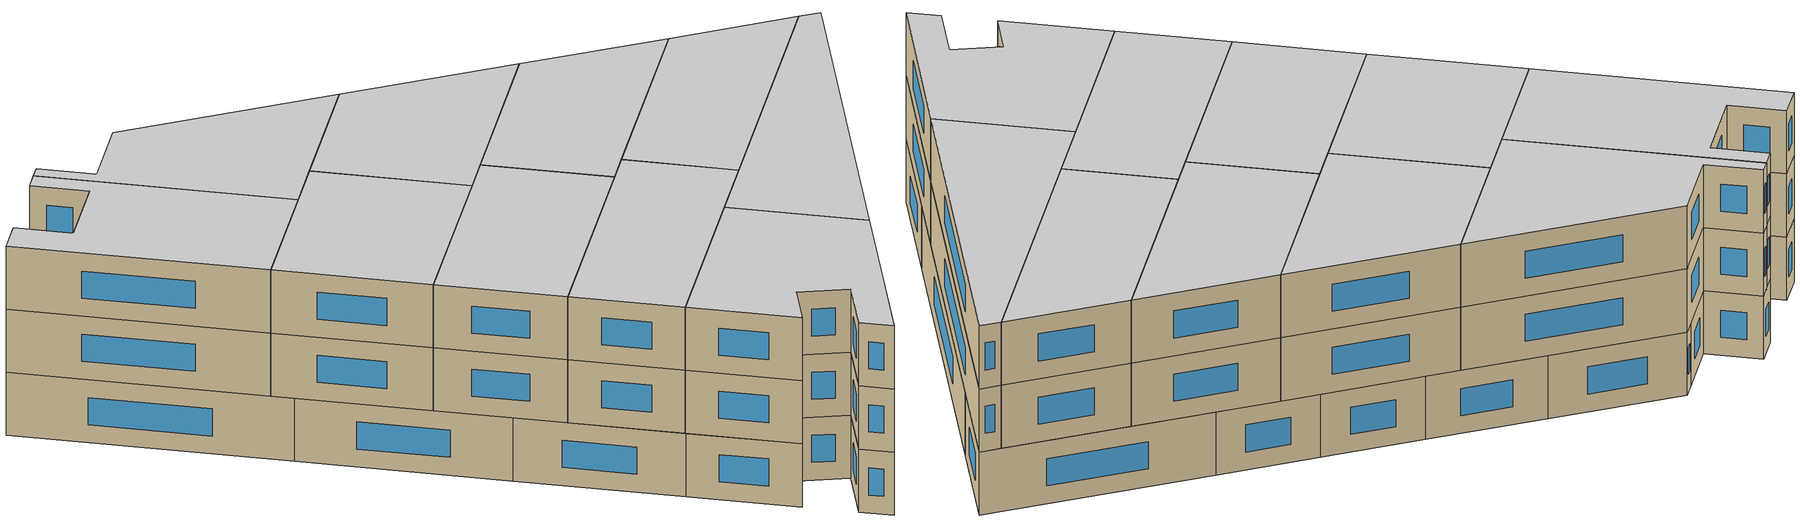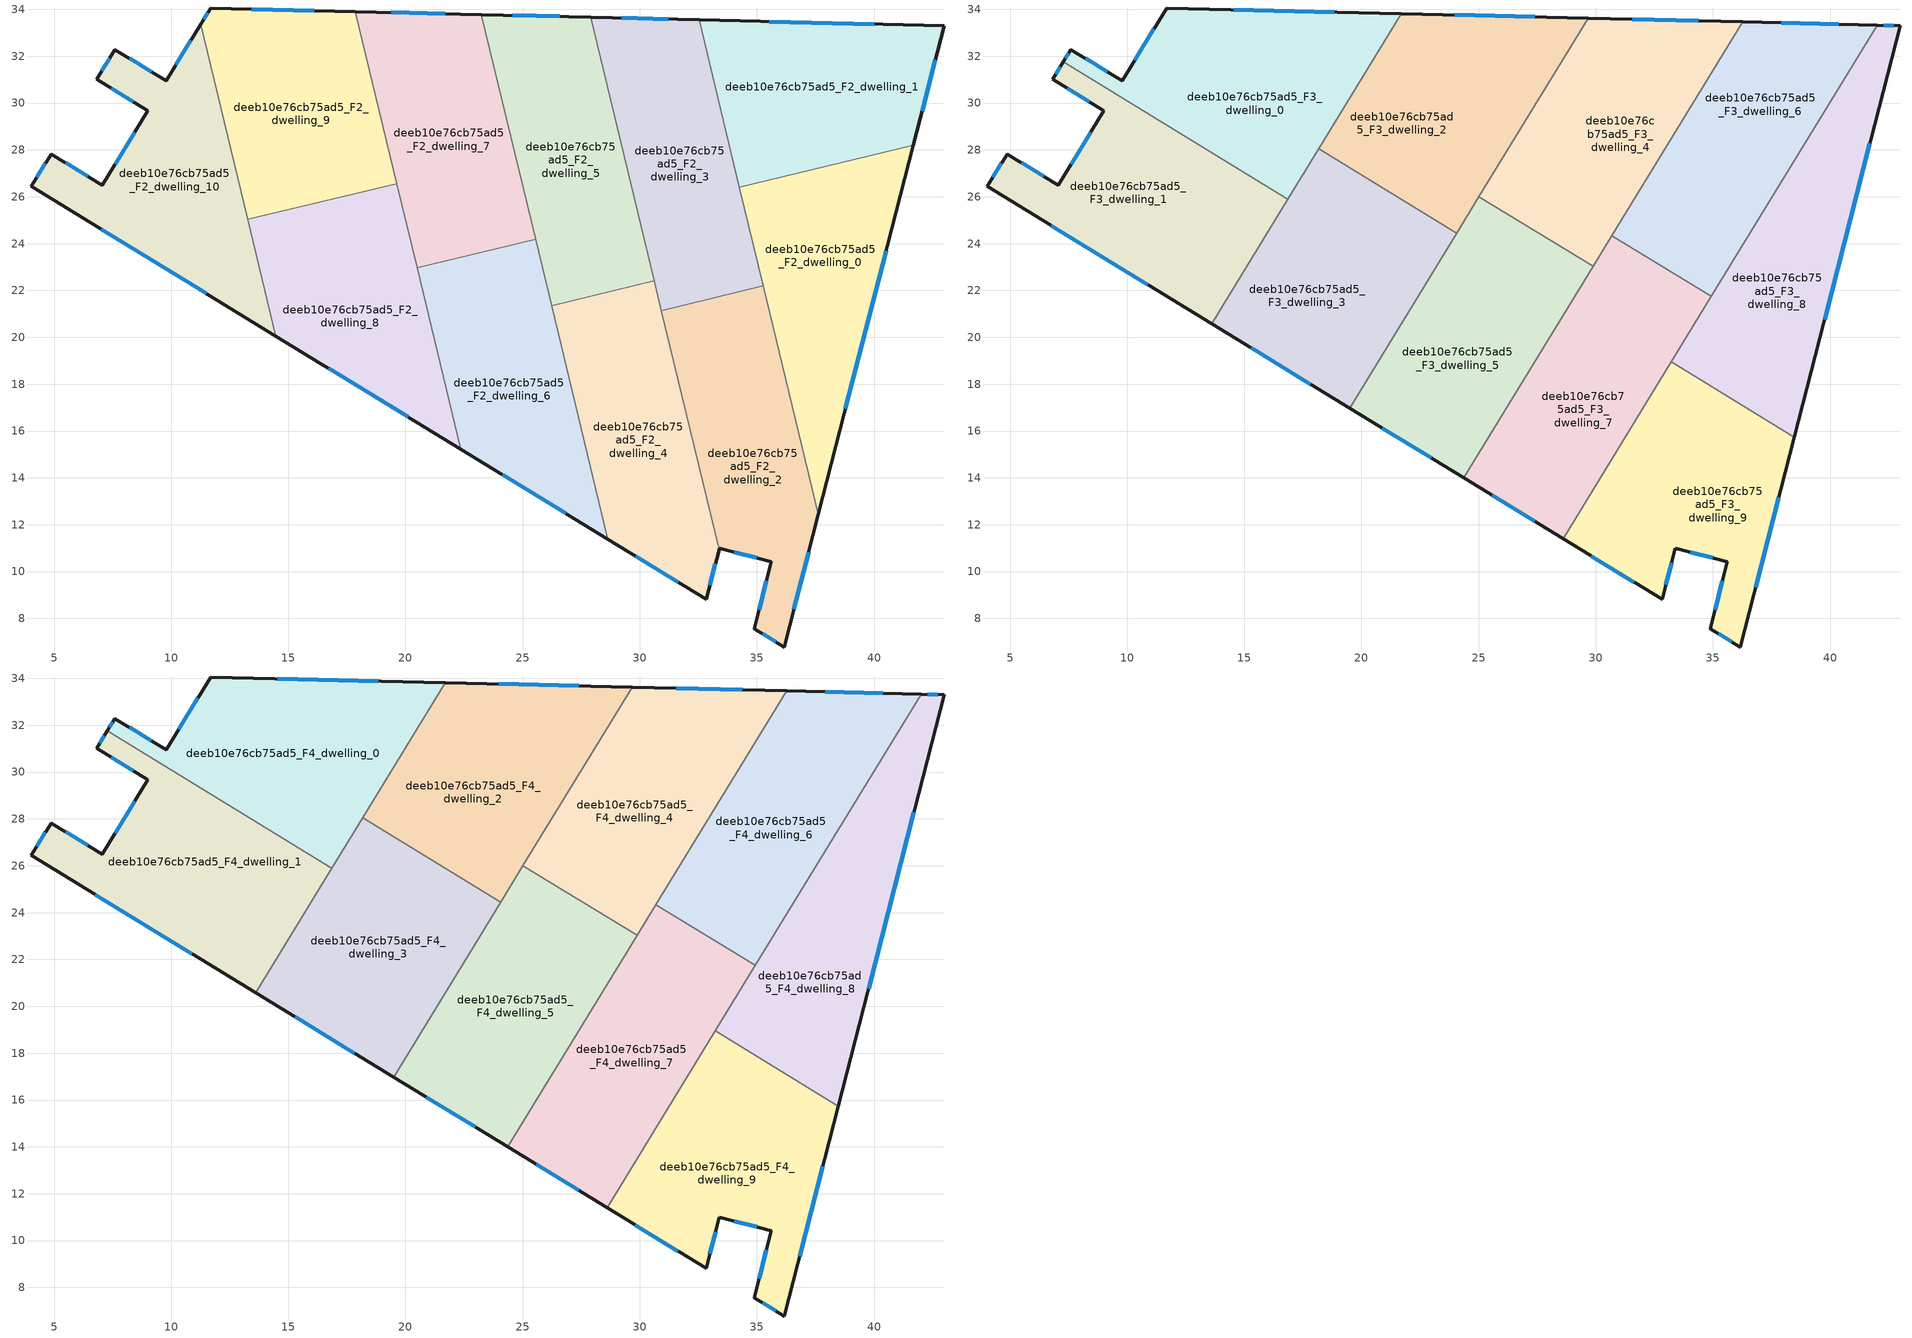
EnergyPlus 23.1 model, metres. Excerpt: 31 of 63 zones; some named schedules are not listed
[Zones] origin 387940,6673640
deeb10e76cb75ad5_F2_dwelling_0
 floor to deeb10e76cb75ad5_F1_dwelling_0 (EU_floor_Construction): 41.68,28.2 37.62,12.44 34.26,26.41 z6
 wall outside (EU_wall_Construction): 37.62,12.44 41.68,28.2 z6:9
 wall to deeb10e76cb75ad5_F2_dwelling_1 (EU_wall_Construction): 41.68,28.2 34.26,26.41 z6:9
 wall to deeb10e76cb75ad5_F2_dwelling_2 (EU_wall_Construction): 35.27,22.19 37.62,12.44 z6:9
 wall to deeb10e76cb75ad5_F2_dwelling_3 (EU_wall_Construction): 34.26,26.41 35.27,22.19 z6:9
 window (EU_Window_Construction): 38.78,16.94 40.52,23.7 z6.86:8.14
deeb10e76cb75ad5_F2_dwelling_1
 floor to deeb10e76cb75ad5_F1_dwelling_1 (EU_floor_Construction): 43,33.3 41.68,28.2 34.26,26.41 32.53,33.55 z6
 wall outside (EU_wall_Construction): 41.68,28.2 43,33.3 32.53,33.55 z6:9
 wall to deeb10e76cb75ad5_F2_dwelling_3 (EU_wall_Construction): 32.53,33.55 34.26,26.41 z6:9
 window (EU_Window_Construction): 42.06,29.66 42.62,31.84 / 40.01,33.37 35.52,33.48 z6.86:8.14
deeb10e76cb75ad5_F2_dwelling_10
 floor to deeb10e76cb75ad5_F1_dwelling_10 (EU_floor_Construction): 11.26,33.37 14.47,20.05 4.02,26.44 4.87,27.82 7.05,26.49 9,29.67 6.81,31.01 7.6,32.29 9.78,30.95 z6
 wall outside (EU_wall_Construction): 11.26,33.37 9.78,30.95 7.6,32.29 6.81,31.01 9,29.67 7.05,26.49 4.87,27.82 4.02,26.44 14.47,20.05 z6:9
 wall to deeb10e76cb75ad5_F2_dwelling_9 (EU_wall_Construction): 13.27,25.03 11.26,33.37 z6:9
 wall to deeb10e76cb75ad5_F2_dwelling_8 (EU_wall_Construction): 14.47,20.05 13.27,25.03 z6:9
 window (EU_Window_Construction): 8.44,28.76 7.61,27.4 / 7.44,30.62 8.37,30.05 / 7.37,31.92 7.04,31.37 / 9.16,31.33 8.22,31.9 / 10.84,32.68 10.2,31.64 / 7.01,24.62 11.49,21.88 / 4.63,27.43 4.27,26.84 / 6.43,26.87 5.49,27.44 z6.86:8.14
deeb10e76cb75ad5_F2_dwelling_2
 floor to deeb10e76cb75ad5_F1_dwelling_2 (EU_floor_Construction): 35.27,22.19 37.62,12.44 36.16,6.78 34.88,7.56 35.62,10.42 33.4,10.99 33.38,10.94 30.92,21.14 z6
 wall outside (EU_wall_Construction): 33.38,10.94 33.4,10.99 35.62,10.42 34.88,7.56 36.16,6.78 37.62,12.44 z6:9
 wall to deeb10e76cb75ad5_F2_dwelling_3 (EU_wall_Construction): 35.27,22.19 30.92,21.14 z6:9
 wall to deeb10e76cb75ad5_F2_dwelling_4 (EU_wall_Construction): 30.92,21.14 33.38,10.94 z6:9
 window (EU_Window_Construction): 35.25,7.34 35.8,7 / 35.41,9.6 35.09,8.38 / 34.03,10.83 34.98,10.58 / 36.58,8.4 37.2,10.82 z6.86:8.14
deeb10e76cb75ad5_F2_dwelling_3
 floor to deeb10e76cb75ad5_F1_dwelling_3 (EU_floor_Construction): 32.53,33.55 35.27,22.19 30.92,21.14 27.91,33.67 z6
 wall outside (EU_wall_Construction): 32.53,33.55 27.91,33.67 z6:9
 wall to deeb10e76cb75ad5_F2_dwelling_5 (EU_wall_Construction): 27.91,33.67 30.62,22.41 z6:9
 wall to deeb10e76cb75ad5_F2_dwelling_4 (EU_wall_Construction): 30.62,22.41 30.92,21.14 z6:9
 window (EU_Window_Construction): 31.21,33.58 29.23,33.63 z6.86:8.14
deeb10e76cb75ad5_F2_dwelling_4
 floor to deeb10e76cb75ad5_F1_dwelling_4 (EU_floor_Construction): 30.62,22.41 33.38,10.94 32.84,8.82 28.64,11.39 26.23,21.36 z6
 wall outside (EU_wall_Construction): 28.64,11.39 32.84,8.82 33.38,10.94 z6:9
 wall to deeb10e76cb75ad5_F2_dwelling_5 (EU_wall_Construction): 30.62,22.41 26.23,21.36 z6:9
 wall to deeb10e76cb75ad5_F2_dwelling_6 (EU_wall_Construction): 26.23,21.36 28.64,11.39 z6:9
 window (EU_Window_Construction): 29.84,10.65 31.64,9.55 / 32.99,9.42 33.23,10.33 z6.86:8.14
deeb10e76cb75ad5_F2_dwelling_5
 floor to deeb10e76cb75ad5_F1_dwelling_5 (EU_floor_Construction): 27.91,33.67 30.62,22.41 26.23,21.36 23.24,33.78 z6
 wall outside (EU_wall_Construction): 27.91,33.67 23.24,33.78 z6:9
 wall to deeb10e76cb75ad5_F2_dwelling_7 (EU_wall_Construction): 23.24,33.78 25.55,24.18 z6:9
 wall to deeb10e76cb75ad5_F2_dwelling_6 (EU_wall_Construction): 25.55,24.18 26.23,21.36 z6:9
 window (EU_Window_Construction): 26.57,33.7 24.58,33.75 z6.86:8.14
deeb10e76cb75ad5_F2_dwelling_6
 floor to deeb10e76cb75ad5_F1_dwelling_6 (EU_floor_Construction): 25.55,24.18 28.64,11.39 22.36,15.22 20.5,22.96 z6
 wall outside (EU_wall_Construction): 22.36,15.22 28.64,11.39 z6:9
 wall to deeb10e76cb75ad5_F2_dwelling_7 (EU_wall_Construction): 25.55,24.18 20.5,22.96 z6:9
 wall to deeb10e76cb75ad5_F2_dwelling_8 (EU_wall_Construction): 20.5,22.96 22.36,15.22 z6:9
 window (EU_Window_Construction): 24.16,14.13 26.84,12.48 z6.86:8.14
deeb10e76cb75ad5_F2_dwelling_7
 floor to deeb10e76cb75ad5_F1_dwelling_7 (EU_floor_Construction): 23.24,33.78 25.55,24.18 20.5,22.96 17.86,33.91 z6
 wall outside (EU_wall_Construction): 23.24,33.78 17.86,33.91 z6:9
 wall to deeb10e76cb75ad5_F2_dwelling_9 (EU_wall_Construction): 17.86,33.91 19.63,26.56 z6:9
 wall to deeb10e76cb75ad5_F2_dwelling_8 (EU_wall_Construction): 19.63,26.56 20.5,22.97 z6:9
 window (EU_Window_Construction): 21.7,33.82 19.4,33.87 z6.86:8.14
 roof outside (EU_roof_Construction): 25.55,24.18 25.09,26.12 23.61,23.72 25.02,26.01 25.13,25.94 z9
deeb10e76cb75ad5_F2_dwelling_8
 floor to deeb10e76cb75ad5_F1_dwelling_8 (EU_floor_Construction): 19.63,26.57 22.36,15.22 14.47,20.05 13.27,25.03 z6
 wall outside (EU_wall_Construction): 14.47,20.05 22.36,15.22 z6:9
 wall to deeb10e76cb75ad5_F2_dwelling_9 (EU_wall_Construction): 19.63,26.57 13.27,25.03 z6:9
 window (EU_Window_Construction): 16.73,18.67 20.11,16.6 z6.86:8.14
 roof outside (EU_roof_Construction): 14.14,21.44 16.86,25.9 16.85,25.89 z9
deeb10e76cb75ad5_F2_dwelling_9
 floor to deeb10e76cb75ad5_F1_dwelling_9 (EU_floor_Construction): 17.86,33.91 19.63,26.57 13.27,25.03 11.26,33.37 11.68,34.06 z6
 wall outside (EU_wall_Construction): 17.86,33.91 11.68,34.06 11.26,33.37 z6:9
 window (EU_Window_Construction): 11.56,33.86 11.38,33.57 / 16.1,33.95 13.45,34.02 z6.86:8.14
deeb10e76cb75ad5_F3_dwelling_0
 floor to deeb10e76cb75ad5_F2_dwelling_9 (EU_floor_Construction): 17.86,33.91 18.96,29.33 16.86,25.9 16.85,25.89 12.41,28.61 11.26,33.37 11.68,34.06 z9
 floor to deeb10e76cb75ad5_F2_dwelling_7 (EU_floor_Construction): 21.71,33.82 18.96,29.33 17.86,33.91 z9
 floor to deeb10e76cb75ad5_F2_dwelling_10 (EU_floor_Construction): 11.26,33.37 12.41,28.61 7.27,31.75 7.6,32.29 9.78,30.95 z9
 wall outside (EU_wall_Construction): 21.71,33.82 11.68,34.06 9.78,30.95 7.6,32.29 7.27,31.75 z9:12
 wall to deeb10e76cb75ad5_F3_dwelling_1 (EU_wall_Construction): 7.27,31.75 16.86,25.89 z9:12
 wall to deeb10e76cb75ad5_F3_dwelling_2 (EU_wall_Construction): 18.18,28.05 21.71,33.82 z9:12
 wall to deeb10e76cb75ad5_F3_dwelling_3 (EU_wall_Construction): 16.86,25.89 18.18,28.05 z9:12
 window (EU_Window_Construction): 18.84,33.88 14.55,33.99 / 7.5,32.13 7.36,31.91 / 9.16,31.33 8.22,31.9 / 11.14,33.17 10.32,31.84 z9.86:11.14
deeb10e76cb75ad5_F3_dwelling_1
 floor to deeb10e76cb75ad5_F2_dwelling_10 (EU_floor_Construction): 12.41,28.61 14.14,21.44 13.61,20.58 4.02,26.44 4.87,27.82 7.05,26.49 9,29.67 6.81,31.01 7.27,31.75 z9
 floor to deeb10e76cb75ad5_F2_dwelling_9 (EU_floor_Construction): 16.85,25.89 13.27,25.03 12.41,28.61 z9
 floor to deeb10e76cb75ad5_F2_dwelling_8 (EU_floor_Construction): 16.85,25.89 14.14,21.44 13.27,25.03 z9
 wall outside (EU_wall_Construction): 7.27,31.75 6.81,31.01 9,29.67 7.05,26.49 4.87,27.82 4.02,26.44 13.61,20.58 z9:12
 wall to deeb10e76cb75ad5_F3_dwelling_3 (EU_wall_Construction): 13.61,20.58 16.86,25.89 z9:12
 window (EU_Window_Construction): 7.44,30.62 8.37,30.05 / 7.14,31.54 6.94,31.22 / 6.76,24.77 10.87,22.25 / 4.63,27.43 4.27,26.84 / 6.43,26.87 5.49,27.44 / 8.44,28.76 7.61,27.4 z9.86:11.14
deeb10e76cb75ad5_F3_dwelling_2
 floor to deeb10e76cb75ad5_F2_dwelling_7 (EU_floor_Construction): 23.24,33.78 25.09,26.12 24.06,24.45 19.46,27.26 18.96,29.33 21.71,33.82 z9
 floor to deeb10e76cb75ad5_F2_dwelling_5 (EU_floor_Construction): 27.91,33.67 28.41,31.56 25.09,26.12 23.24,33.78 z9
 floor to deeb10e76cb75ad5_F2_dwelling_3 (EU_floor_Construction): 29.67,33.62 28.41,31.56 27.91,33.67 z9
 floor to deeb10e76cb75ad5_F2_dwelling_9 (EU_floor_Construction): 18.96,29.33 19.46,27.26 18.18,28.05 z9
 wall outside (EU_wall_Construction): 29.67,33.62 21.71,33.82 z9:12
 wall to deeb10e76cb75ad5_F3_dwelling_3 (EU_wall_Construction): 18.18,28.05 24.06,24.45 z9:12
 wall to deeb10e76cb75ad5_F3_dwelling_4 (EU_wall_Construction): 25.01,26.01 29.67,33.62 z9:12
 wall to deeb10e76cb75ad5_F3_dwelling_5 (EU_wall_Construction): 24.06,24.45 25.01,26.01 z9:12
 window (EU_Window_Construction): 27.4,33.68 23.98,33.76 z9.86:11.14
deeb10e76cb75ad5_F3_dwelling_3
 floor to deeb10e76cb75ad5_F2_dwelling_8 (EU_floor_Construction): 19.63,26.57 21.25,19.85 19.49,16.98 14.47,20.05 14.14,21.44 16.86,25.9 z9
 floor to deeb10e76cb75ad5_F2_dwelling_10 (EU_floor_Construction): 14.14,21.44 14.47,20.05 13.61,20.58 z9
 floor to deeb10e76cb75ad5_F2_dwelling_7 (EU_floor_Construction): 24.06,24.45 23.61,23.72 20.5,22.97 19.46,27.26 z9
 floor to deeb10e76cb75ad5_F2_dwelling_6 (EU_floor_Construction): 23.61,23.72 21.25,19.85 20.5,22.97 z9
 floor to deeb10e76cb75ad5_F2_dwelling_9 (EU_floor_Construction): 19.46,27.26 19.63,26.56 16.86,25.9 18.18,28.05 z9
 wall outside (EU_wall_Construction): 13.61,20.58 19.49,16.98 z9:12
 wall to deeb10e76cb75ad5_F3_dwelling_5 (EU_wall_Construction): 19.49,16.98 24.06,24.45 z9:12
 window (EU_Window_Construction): 15.29,19.55 17.81,18.01 z9.86:11.14
deeb10e76cb75ad5_F3_dwelling_4
 floor to deeb10e76cb75ad5_F2_dwelling_3 (EU_floor_Construction): 32.53,33.55 33.6,29.11 30.3,23.71 28.41,31.56 29.67,33.62 z9
 floor to deeb10e76cb75ad5_F2_dwelling_5 (EU_floor_Construction): 28.41,31.56 30.3,23.71 29.88,23.03 25.13,25.94 25.09,26.12 z9
 floor to deeb10e76cb75ad5_F2_dwelling_1 (EU_floor_Construction): 36.27,33.46 33.6,29.11 32.53,33.55 z9
 wall outside (EU_wall_Construction): 36.27,33.46 29.67,33.62 z9:12
 wall to deeb10e76cb75ad5_F3_dwelling_5 (EU_wall_Construction): 25.02,26.01 29.88,23.03 z9:12
 wall to deeb10e76cb75ad5_F3_dwelling_6 (EU_wall_Construction): 30.69,24.35 36.27,33.46 z9:12
 wall to deeb10e76cb75ad5_F3_dwelling_7 (EU_wall_Construction): 29.88,23.03 30.69,24.35 z9:12
 window (EU_Window_Construction): 34.38,33.51 31.56,33.58 z9.86:11.14
deeb10e76cb75ad5_F3_dwelling_5
 floor to deeb10e76cb75ad5_F2_dwelling_5 (EU_floor_Construction): 29.88,23.03 29.32,22.1 26.23,21.36 25.13,25.94 z9
 floor to deeb10e76cb75ad5_F2_dwelling_6 (EU_floor_Construction): 25.55,24.18 26.98,18.27 24.36,14 22.36,15.22 21.25,19.85 23.61,23.72 z9
 floor to deeb10e76cb75ad5_F2_dwelling_8 (EU_floor_Construction): 21.25,19.85 22.36,15.22 19.49,16.98 z9
 floor to deeb10e76cb75ad5_F2_dwelling_4 (EU_floor_Construction): 29.32,22.1 26.98,18.27 26.23,21.36 z9
 floor to deeb10e76cb75ad5_F2_dwelling_7 (EU_floor_Construction): 25.13,25.94 25.55,24.18 23.61,23.72 25.02,26.01 z9
 wall outside (EU_wall_Construction): 19.49,16.98 24.36,14 z9:12
 wall to deeb10e76cb75ad5_F3_dwelling_7 (EU_wall_Construction): 24.36,14 29.88,23.03 z9:12
 window (EU_Window_Construction): 20.88,16.13 22.97,14.85 z9.86:11.14
deeb10e76cb75ad5_F3_dwelling_6
 floor to deeb10e76cb75ad5_F2_dwelling_1 (EU_floor_Construction): 42.02,33.32 38.4,27.41 34.26,26.41 33.61,29.11 36.27,33.46 z9
 floor to deeb10e76cb75ad5_F2_dwelling_3 (EU_floor_Construction): 33.6,29.11 35.25,22.26 35.2,22.18 34.51,22.01 30.69,24.35 z9
 floor to deeb10e76cb75ad5_F2_dwelling_0 (EU_floor_Construction): 38.4,27.41 35.25,22.26 34.26,26.41 z9
 floor to deeb10e76cb75ad5_F2_dwelling_2 (EU_floor_Construction): 35.2,22.18 34.94,21.75 34.51,22.01 z9
 wall outside (EU_wall_Construction): 42.02,33.32 36.27,33.46 z9:12
 wall to deeb10e76cb75ad5_F3_dwelling_7 (EU_wall_Construction): 30.69,24.35 34.94,21.75 z9:12
 wall to deeb10e76cb75ad5_F3_dwelling_8 (EU_wall_Construction): 34.94,21.75 42.02,33.32 z9:12
 window (EU_Window_Construction): 40.38,33.36 37.91,33.42 z9.86:11.14
deeb10e76cb75ad5_F3_dwelling_7
 floor to deeb10e76cb75ad5_F2_dwelling_4 (EU_floor_Construction): 30.62,22.41 31.95,16.87 28.63,11.42 26.98,18.27 29.32,22.1 z9
 floor to deeb10e76cb75ad5_F2_dwelling_3 (EU_floor_Construction): 34.51,22.01 30.92,21.14 30.31,23.71 30.69,24.35 z9
 floor to deeb10e76cb75ad5_F2_dwelling_6 (EU_floor_Construction): 26.98,18.27 28.63,11.42 28.61,11.4 24.36,14 z9
 floor to deeb10e76cb75ad5_F2_dwelling_2 (EU_floor_Construction): 34.94,21.75 31.95,16.87 30.92,21.14 34.51,22.01 z9
 floor to deeb10e76cb75ad5_F2_dwelling_5 (EU_floor_Construction): 30.3,23.71 30.62,22.41 29.32,22.1 z9
 wall outside (EU_wall_Construction): 24.36,14 28.61,11.4 z9:12
 wall to deeb10e76cb75ad5_F3_dwelling_9 (EU_wall_Construction): 28.61,11.4 33.23,18.95 z9:12
 wall to deeb10e76cb75ad5_F3_dwelling_8 (EU_wall_Construction): 33.23,18.95 34.94,21.75 z9:12
 window (EU_Window_Construction): 25.58,13.26 27.4,12.14 z9.86:11.14
deeb10e76cb75ad5_F3_dwelling_8
 floor to deeb10e76cb75ad5_F2_dwelling_0 (EU_floor_Construction): 41.68,28.2 38.47,15.74 36.54,16.93 35.25,22.26 38.4,27.41 z9
 floor to deeb10e76cb75ad5_F2_dwelling_1 (EU_floor_Construction): 43,33.3 41.68,28.2 38.4,27.41 42.02,33.32 z9
 floor to deeb10e76cb75ad5_F2_dwelling_2 (EU_floor_Construction): 35.27,22.19 36.54,16.93 33.23,18.95 35.2,22.18 z9
 wall outside (EU_wall_Construction): 38.47,15.74 43,33.3 42.02,33.32 z9:12
 wall to deeb10e76cb75ad5_F3_dwelling_9 (EU_wall_Construction): 33.23,18.95 38.47,15.74 z9:12
 window (EU_Window_Construction): 42.72,33.31 42.3,33.32 / 39.77,20.76 41.71,28.28 z9.86:11.14
deeb10e76cb75ad5_F3_dwelling_9
 floor to deeb10e76cb75ad5_F2_dwelling_2 (EU_floor_Construction): 36.54,16.93 37.62,12.44 36.16,6.78 34.88,7.56 35.62,10.42 33.4,10.99 33.38,10.94 31.95,16.87 33.23,18.95 z9
 floor to deeb10e76cb75ad5_F2_dwelling_0 (EU_floor_Construction): 38.47,15.74 37.62,12.44 36.54,16.93 z9
 floor to deeb10e76cb75ad5_F2_dwelling_4 (EU_floor_Construction): 31.95,16.87 33.38,10.94 32.84,8.82 28.63,11.39 28.63,11.42 z9
 wall outside (EU_wall_Construction): 28.61,11.4 32.84,8.82 33.4,10.99 35.62,10.42 34.88,7.56 36.16,6.78 38.47,15.74 z9:12
 window (EU_Window_Construction): 29.82,10.66 31.63,9.55 / 36.82,9.34 37.81,13.18 / 35.25,7.34 35.8,7 / 35.41,9.6 35.09,8.38 / 34.03,10.83 34.98,10.58 / 33,9.44 33.24,10.37 z9.86:11.14
deeb10e76cb75ad5_F4_dwelling_0
 floor to deeb10e76cb75ad5_F3_dwelling_0 (EU_floor_Construction): 21.71,33.82 16.86,25.89 7.27,31.75 7.6,32.29 9.78,30.95 11.68,34.06 z12
 wall outside (EU_wall_Construction): 21.71,33.82 11.68,34.06 9.78,30.95 7.6,32.29 7.27,31.75 z12:15
 wall to deeb10e76cb75ad5_F4_dwelling_1 (EU_wall_Construction): 7.27,31.75 16.86,25.89 z12:15
 wall to deeb10e76cb75ad5_F4_dwelling_2 (EU_wall_Construction): 18.18,28.05 21.71,33.82 z12:15
 wall to deeb10e76cb75ad5_F4_dwelling_3 (EU_wall_Construction): 16.86,25.89 18.18,28.05 z12:15
 window (EU_Window_Construction): 18.84,33.88 14.55,33.99 / 7.5,32.13 7.36,31.91 / 9.16,31.33 8.22,31.9 / 11.14,33.17 10.32,31.84 z12.86:14.14
 ceiling to deeb10e76cb75ad5_F5_dwelling_0 (EU_floor_Construction): 16.86,25.89 21.71,33.82 11.68,34.06 9.78,30.95 7.6,32.29 7.27,31.75 z15
deeb10e76cb75ad5_F4_dwelling_1
 floor to deeb10e76cb75ad5_F3_dwelling_1 (EU_floor_Construction): 16.86,25.89 13.61,20.58 4.02,26.44 4.87,27.82 7.05,26.49 9,29.67 6.81,31.01 7.27,31.75 z12
 wall outside (EU_wall_Construction): 7.27,31.75 6.81,31.01 9,29.67 7.05,26.49 4.87,27.82 4.02,26.44 13.61,20.58 z12:15
 wall to deeb10e76cb75ad5_F4_dwelling_3 (EU_wall_Construction): 13.61,20.58 16.86,25.89 z12:15
 window (EU_Window_Construction): 7.44,30.62 8.37,30.05 / 7.14,31.54 6.94,31.22 / 6.76,24.77 10.87,22.25 / 4.63,27.43 4.27,26.84 / 6.43,26.87 5.49,27.44 / 8.44,28.76 7.61,27.4 z12.86:14.14
 ceiling to deeb10e76cb75ad5_F5_dwelling_1 (EU_floor_Construction): 13.61,20.58 16.86,25.89 7.27,31.75 6.81,31.01 9,29.67 7.05,26.49 4.87,27.82 4.02,26.44 z15
deeb10e76cb75ad5_F4_dwelling_2
 floor to deeb10e76cb75ad5_F3_dwelling_2 (EU_floor_Construction): 29.67,33.62 24.06,24.45 18.18,28.05 21.71,33.82 z12
 wall outside (EU_wall_Construction): 29.67,33.62 21.71,33.82 z12:15
 wall to deeb10e76cb75ad5_F4_dwelling_3 (EU_wall_Construction): 18.18,28.05 24.06,24.45 z12:15
 wall to deeb10e76cb75ad5_F4_dwelling_4 (EU_wall_Construction): 25.01,26.01 29.67,33.62 z12:15
 wall to deeb10e76cb75ad5_F4_dwelling_5 (EU_wall_Construction): 24.06,24.45 25.01,26.01 z12:15
 window (EU_Window_Construction): 27.4,33.68 23.98,33.76 z12.86:14.14
 ceiling to deeb10e76cb75ad5_F5_dwelling_2 (EU_floor_Construction): 24.06,24.45 29.67,33.62 21.71,33.82 18.18,28.05 z15
deeb10e76cb75ad5_F4_dwelling_3
 floor to deeb10e76cb75ad5_F3_dwelling_3 (EU_floor_Construction): 24.06,24.45 19.49,16.98 13.61,20.58 18.18,28.05 z12
 wall outside (EU_wall_Construction): 13.61,20.58 19.49,16.98 z12:15
 wall to deeb10e76cb75ad5_F4_dwelling_5 (EU_wall_Construction): 19.49,16.98 24.06,24.45 z12:15
 window (EU_Window_Construction): 15.29,19.55 17.81,18.01 z12.86:14.14
 ceiling to deeb10e76cb75ad5_F5_dwelling_3 (EU_floor_Construction): 19.49,16.98 24.06,24.45 18.18,28.05 13.61,20.58 z15
deeb10e76cb75ad5_F4_dwelling_4
 floor to deeb10e76cb75ad5_F3_dwelling_4 (EU_floor_Construction): 36.27,33.46 29.88,23.03 25.02,26.01 29.67,33.62 z12
 wall outside (EU_wall_Construction): 36.27,33.46 29.67,33.62 z12:15
 wall to deeb10e76cb75ad5_F4_dwelling_5 (EU_wall_Construction): 25.02,26.01 29.88,23.03 z12:15
 wall to deeb10e76cb75ad5_F4_dwelling_6 (EU_wall_Construction): 30.69,24.35 36.27,33.46 z12:15
 wall to deeb10e76cb75ad5_F4_dwelling_7 (EU_wall_Construction): 29.88,23.03 30.69,24.35 z12:15
 window (EU_Window_Construction): 34.38,33.51 31.56,33.58 z12.86:14.14
 ceiling to deeb10e76cb75ad5_F5_dwelling_4 (EU_floor_Construction): 29.88,23.03 36.27,33.46 29.67,33.62 25.02,26.01 z15
deeb10e76cb75ad5_F4_dwelling_5
 floor to deeb10e76cb75ad5_F3_dwelling_5 (EU_floor_Construction): 29.88,23.03 24.36,14 19.49,16.98 25.02,26.01 z12
 wall outside (EU_wall_Construction): 19.49,16.98 24.36,14 z12:15
 wall to deeb10e76cb75ad5_F4_dwelling_7 (EU_wall_Construction): 24.36,14 29.88,23.03 z12:15
 window (EU_Window_Construction): 20.88,16.13 22.97,14.85 z12.86:14.14
 ceiling to deeb10e76cb75ad5_F5_dwelling_5 (EU_floor_Construction): 24.36,14 29.88,23.03 25.02,26.01 19.49,16.98 z15
deeb10e76cb75ad5_F4_dwelling_6
 floor to deeb10e76cb75ad5_F3_dwelling_6 (EU_floor_Construction): 42.02,33.32 34.94,21.75 30.69,24.35 36.27,33.46 z12
 wall outside (EU_wall_Construction): 42.02,33.32 36.27,33.46 z12:15
 wall to deeb10e76cb75ad5_F4_dwelling_7 (EU_wall_Construction): 30.69,24.35 34.94,21.75 z12:15
 wall to deeb10e76cb75ad5_F4_dwelling_8 (EU_wall_Construction): 34.94,21.75 42.02,33.32 z12:15
 window (EU_Window_Construction): 40.38,33.36 37.91,33.42 z12.86:14.14
 ceiling to deeb10e76cb75ad5_F5_dwelling_6 (EU_floor_Construction): 34.94,21.75 42.02,33.32 36.27,33.46 30.69,24.35 z15
deeb10e76cb75ad5_F4_dwelling_7
 floor to deeb10e76cb75ad5_F3_dwelling_7 (EU_floor_Construction): 34.94,21.75 28.61,11.4 24.36,14 30.69,24.35 z12
 wall outside (EU_wall_Construction): 24.36,14 28.61,11.4 z12:15
 wall to deeb10e76cb75ad5_F4_dwelling_9 (EU_wall_Construction): 28.61,11.4 33.23,18.95 z12:15
 wall to deeb10e76cb75ad5_F4_dwelling_8 (EU_wall_Construction): 33.23,18.95 34.94,21.75 z12:15
 window (EU_Window_Construction): 25.58,13.26 27.4,12.14 z12.86:14.14
 ceiling to deeb10e76cb75ad5_F5_dwelling_7 (EU_floor_Construction): 28.61,11.4 34.94,21.75 30.69,24.35 24.36,14 z15
deeb10e76cb75ad5_F4_dwelling_8
 floor to deeb10e76cb75ad5_F3_dwelling_8 (EU_floor_Construction): 43,33.3 38.47,15.74 33.23,18.95 42.02,33.32 z12
 wall outside (EU_wall_Construction): 38.47,15.74 43,33.3 42.02,33.32 z12:15
 wall to deeb10e76cb75ad5_F4_dwelling_9 (EU_wall_Construction): 33.23,18.95 38.47,15.74 z12:15
 window (EU_Window_Construction): 42.72,33.31 42.3,33.32 / 39.77,20.76 41.71,28.28 z12.86:14.14
 ceiling to deeb10e76cb75ad5_F5_dwelling_8 (EU_floor_Construction): 38.47,15.74 43,33.3 42.02,33.32 33.23,18.95 z15
deeb10e76cb75ad5_F4_dwelling_9
 floor to deeb10e76cb75ad5_F3_dwelling_9 (EU_floor_Construction): 38.47,15.74 36.16,6.78 34.88,7.56 35.62,10.42 33.4,10.99 32.84,8.82 28.61,11.4 33.23,18.95 z12
 wall outside (EU_wall_Construction): 28.61,11.4 32.84,8.82 33.4,10.99 35.62,10.42 34.88,7.56 36.16,6.78 38.47,15.74 z12:15
 window (EU_Window_Construction): 29.82,10.66 31.63,9.55 / 36.82,9.34 37.81,13.18 / 35.25,7.34 35.8,7 / 35.41,9.6 35.09,8.38 / 34.03,10.83 34.98,10.58 / 33,9.44 33.24,10.37 z12.86:14.14
 ceiling to deeb10e76cb75ad5_F5_dwelling_9 (EU_floor_Construction): 36.16,6.78 38.47,15.74 33.23,18.95 28.61,11.4 32.84,8.82 33.4,10.99 35.62,10.42 34.88,7.56 z15
[Building]
EU S2 Campaign: North Axis=0; Terrain=City; Solar Distribution=FullExterior
[Site:Location]
Helsinki-Vantaa.AP: Latitude=60.317; Longitude=24.963; Time Zone=2; Elevation=54.6
[SizingPeriod:WeatherFileDays]
AnnualSizingPeriod: Begin Month=1; Begin Day of Month=1; End Month=12; End Day of Month=31; Day of Week for Start Day=Monday; Use Weather File Daylight Saving Period=No; Use Weather File Rain and Snow Indicators=No
[MATERIAL]
EU_InternalMass_Material: Roughness=MediumRough; Thickness=0.1; Conductivity=1; Density=1800; Specific Heat=900; Thermal Absorptance=0.9; Solar Absorptance=0.7; Visible Absorptance=0.7
[MATERIAL:NOMASS] Roughness=MediumRough; Thermal Absorptance=0.9; Solar Absorptance=0.7; Visible Absorptance=0.7
Name | Thermal Resistance
EU_wall_NoMass | 5.91765
EU_roof_NoMass | 11.1778
EU_floor_NoMass | 6.2875
[WINDOWMATERIAL:SIMPLEGLAZINGSYSTEM]
EU_Window_SimpleGlazing: UFactor=0.994035; Solar Heat Gain Coefficient=0.7; Visible Transmittance=0.7
[CONSTRUCTION]
EU_wall_Construction: EU_wall_NoMass
EU_roof_Construction: EU_roof_NoMass
EU_floor_Construction: EU_floor_NoMass
EU_Window_Construction: EU_Window_SimpleGlazing
EU_InternalMass_Construction: EU_InternalMass_Material
[ZONE] Type=1; Multiplier=1; Ceiling Height=autocalculate; Floor Area=autocalculate; Part of Total Floor Area=Yes
Name | Volume
deeb10e76cb75ad5_F2_dwelling_0 | 164.743
deeb10e76cb75ad5_F3_dwelling_0; deeb10e76cb75ad5_F4_dwelling_0 | 181.23
deeb10e76cb75ad5_F2_dwelling_1; deeb10e76cb75ad5_F2_dwelling_4 | 164.75
deeb10e76cb75ad5_F3_dwelling_1; deeb10e76cb75ad5_F4_dwelling_1 | 181.233
deeb10e76cb75ad5_F2_dwelling_10 | 164.766
deeb10e76cb75ad5_F2_dwelling_2; deeb10e76cb75ad5_F2_dwelling_9 | 164.728
deeb10e76cb75ad5_F3_dwelling_2; deeb10e76cb75ad5_F4_dwelling_2 | 181.214
deeb10e76cb75ad5_F2_dwelling_3 | 164.747
deeb10e76cb75ad5_F3_dwelling_3; deeb10e76cb75ad5_F4_dwelling_3; deeb10e76cb75ad5_F3_dwelling_7; deeb10e76cb75ad5_F4_dwelling_7 | 181.216
deeb10e76cb75ad5_F3_dwelling_4; deeb10e76cb75ad5_F4_dwelling_4 | 181.221
deeb10e76cb75ad5_F2_dwelling_5 | 164.716
deeb10e76cb75ad5_F3_dwelling_5; deeb10e76cb75ad5_F4_dwelling_5 | 181.225
deeb10e76cb75ad5_F2_dwelling_6; deeb10e76cb75ad5_F2_dwelling_8 | 164.767
deeb10e76cb75ad5_F3_dwelling_6; deeb10e76cb75ad5_F4_dwelling_6 | 181.215
deeb10e76cb75ad5_F2_dwelling_7 | 164.772
deeb10e76cb75ad5_F3_dwelling_8; deeb10e76cb75ad5_F4_dwelling_8 | 181.247
deeb10e76cb75ad5_F3_dwelling_9; deeb10e76cb75ad5_F4_dwelling_9 | 181.241
[INTERNALMASS] Construction=EU_InternalMass_Construction
Name | Zone or ZoneList | Surface Area
deeb10e76cb75ad5_F2_dwelling_0_EU_InternalMass | deeb10e76cb75ad5_F2_dwelling_0 | 54.9181
deeb10e76cb75ad5_F2_dwelling_1_EU_InternalMass | deeb10e76cb75ad5_F2_dwelling_1 | 54.9168
deeb10e76cb75ad5_F2_dwelling_2_EU_InternalMass | deeb10e76cb75ad5_F2_dwelling_2 | 54.9099
deeb10e76cb75ad5_F2_dwelling_3_EU_InternalMass | deeb10e76cb75ad5_F2_dwelling_3 | 54.916
deeb10e76cb75ad5_F2_dwelling_4_EU_InternalMass | deeb10e76cb75ad5_F2_dwelling_4 | 54.9154
deeb10e76cb75ad5_F2_dwelling_5_EU_InternalMass | deeb10e76cb75ad5_F2_dwelling_5 | 54.907
deeb10e76cb75ad5_F2_dwelling_6_EU_InternalMass | deeb10e76cb75ad5_F2_dwelling_6 | 54.923
deeb10e76cb75ad5_F2_dwelling_7_EU_InternalMass | deeb10e76cb75ad5_F2_dwelling_7 | 54.9239
deeb10e76cb75ad5_F2_dwelling_8_EU_InternalMass | deeb10e76cb75ad5_F2_dwelling_8 | 54.9202
deeb10e76cb75ad5_F2_dwelling_9_EU_InternalMass | deeb10e76cb75ad5_F2_dwelling_9 | 54.9083
deeb10e76cb75ad5_F2_dwelling_10_EU_InternalMass | deeb10e76cb75ad5_F2_dwelling_10 | 54.9219
deeb10e76cb75ad5_F3_dwelling_0_EU_InternalMass | deeb10e76cb75ad5_F3_dwelling_0 | 60.4097
deeb10e76cb75ad5_F3_dwelling_1_EU_InternalMass | deeb10e76cb75ad5_F3_dwelling_1 | 60.4107
deeb10e76cb75ad5_F3_dwelling_2_EU_InternalMass | deeb10e76cb75ad5_F3_dwelling_2 | 60.4047
deeb10e76cb75ad5_F3_dwelling_3_EU_InternalMass | deeb10e76cb75ad5_F3_dwelling_3 | 60.4055
deeb10e76cb75ad5_F3_dwelling_4_EU_InternalMass | deeb10e76cb75ad5_F3_dwelling_4 | 60.4171
deeb10e76cb75ad5_F3_dwelling_5_EU_InternalMass | deeb10e76cb75ad5_F3_dwelling_5 | 60.4085
deeb10e76cb75ad5_F3_dwelling_6_EU_InternalMass | deeb10e76cb75ad5_F3_dwelling_6 | 60.4053
deeb10e76cb75ad5_F3_dwelling_7_EU_InternalMass | deeb10e76cb75ad5_F3_dwelling_7 | 60.4054
deeb10e76cb75ad5_F3_dwelling_8_EU_InternalMass | deeb10e76cb75ad5_F3_dwelling_8 | 60.416
deeb10e76cb75ad5_F3_dwelling_9_EU_InternalMass | deeb10e76cb75ad5_F3_dwelling_9 | 60.4138
deeb10e76cb75ad5_F4_dwelling_0_EU_InternalMass | deeb10e76cb75ad5_F4_dwelling_0 | 60.4097
deeb10e76cb75ad5_F4_dwelling_1_EU_InternalMass | deeb10e76cb75ad5_F4_dwelling_1 | 60.4107
deeb10e76cb75ad5_F4_dwelling_2_EU_InternalMass | deeb10e76cb75ad5_F4_dwelling_2 | 60.4047
deeb10e76cb75ad5_F4_dwelling_3_EU_InternalMass | deeb10e76cb75ad5_F4_dwelling_3 | 60.4055
deeb10e76cb75ad5_F4_dwelling_4_EU_InternalMass | deeb10e76cb75ad5_F4_dwelling_4 | 60.4171
deeb10e76cb75ad5_F4_dwelling_5_EU_InternalMass | deeb10e76cb75ad5_F4_dwelling_5 | 60.4085
deeb10e76cb75ad5_F4_dwelling_6_EU_InternalMass | deeb10e76cb75ad5_F4_dwelling_6 | 60.4053
deeb10e76cb75ad5_F4_dwelling_7_EU_InternalMass | deeb10e76cb75ad5_F4_dwelling_7 | 60.4054
deeb10e76cb75ad5_F4_dwelling_8_EU_InternalMass | deeb10e76cb75ad5_F4_dwelling_8 | 60.416
deeb10e76cb75ad5_F4_dwelling_9_EU_InternalMass | deeb10e76cb75ad5_F4_dwelling_9 | 60.4138
[OTHEREQUIPMENT] Fuel Type=Electricity; Design Level Calculation Method=Watts/Area; Power per Zone Floor Area=1; Fraction Latent=0; Fraction Radiant=0; Fraction Lost=0; Carbon Dioxide Generation Rate=0; EndUse Subcategory=EU_Step8_InternalGains
Name | Zone or ZoneList or Space or SpaceList | Schedule
EU_Step8_InternalGain_deeb10e76cb75ad5_F2_dwelling_0_f000 | deeb10e76cb75ad5_F2_dwelling_0 | EU_Step8_GainSchedule_deeb10e76cb75ad5_F2_dwelling_0_f000
EU_Step8_InternalGain_deeb10e76cb75ad5_F2_dwelling_1_f000 | deeb10e76cb75ad5_F2_dwelling_1 | EU_Step8_GainSchedule_deeb10e76cb75ad5_F2_dwelling_1_f000
EU_Step8_InternalGain_deeb10e76cb75ad5_F2_dwelling_2_f000 | deeb10e76cb75ad5_F2_dwelling_2 | EU_Step8_GainSchedule_deeb10e76cb75ad5_F2_dwelling_2_f000
EU_Step8_InternalGain_deeb10e76cb75ad5_F2_dwelling_3_f000 | deeb10e76cb75ad5_F2_dwelling_3 | EU_Step8_GainSchedule_deeb10e76cb75ad5_F2_dwelling_3_f000
EU_Step8_InternalGain_deeb10e76cb75ad5_F2_dwelling_4_f000 | deeb10e76cb75ad5_F2_dwelling_4 | EU_Step8_GainSchedule_deeb10e76cb75ad5_F2_dwelling_4_f000
EU_Step8_InternalGain_deeb10e76cb75ad5_F2_dwelling_5_f000 | deeb10e76cb75ad5_F2_dwelling_5 | EU_Step8_GainSchedule_deeb10e76cb75ad5_F2_dwelling_5_f000
EU_Step8_InternalGain_deeb10e76cb75ad5_F2_dwelling_6_f000 | deeb10e76cb75ad5_F2_dwelling_6 | EU_Step8_GainSchedule_deeb10e76cb75ad5_F2_dwelling_6_f000
EU_Step8_InternalGain_deeb10e76cb75ad5_F2_dwelling_7_f000 | deeb10e76cb75ad5_F2_dwelling_7 | EU_Step8_GainSchedule_deeb10e76cb75ad5_F2_dwelling_7_f000
EU_Step8_InternalGain_deeb10e76cb75ad5_F2_dwelling_8_f000 | deeb10e76cb75ad5_F2_dwelling_8 | EU_Step8_GainSchedule_deeb10e76cb75ad5_F2_dwelling_8_f000
EU_Step8_InternalGain_deeb10e76cb75ad5_F2_dwelling_9_f000 | deeb10e76cb75ad5_F2_dwelling_9 | EU_Step8_GainSchedule_deeb10e76cb75ad5_F2_dwelling_9_f000
EU_Step8_InternalGain_deeb10e76cb75ad5_F2_dwelling_10_f000 | deeb10e76cb75ad5_F2_dwelling_10 | EU_Step8_GainSchedule_deeb10e76cb75ad5_F2_dwelling_10_f000
EU_Step8_InternalGain_deeb10e76cb75ad5_F3_dwelling_0_f000 | deeb10e76cb75ad5_F3_dwelling_0 | EU_Step8_GainSchedule_deeb10e76cb75ad5_F3_dwelling_0_f000
EU_Step8_InternalGain_deeb10e76cb75ad5_F3_dwelling_1_f000 | deeb10e76cb75ad5_F3_dwelling_1 | EU_Step8_GainSchedule_deeb10e76cb75ad5_F3_dwelling_1_f000
EU_Step8_InternalGain_deeb10e76cb75ad5_F3_dwelling_2_f000 | deeb10e76cb75ad5_F3_dwelling_2 | EU_Step8_GainSchedule_deeb10e76cb75ad5_F3_dwelling_2_f000
EU_Step8_InternalGain_deeb10e76cb75ad5_F3_dwelling_3_f000 | deeb10e76cb75ad5_F3_dwelling_3 | EU_Step8_GainSchedule_deeb10e76cb75ad5_F3_dwelling_3_f000
EU_Step8_InternalGain_deeb10e76cb75ad5_F3_dwelling_4_f000 | deeb10e76cb75ad5_F3_dwelling_4 | EU_Step8_GainSchedule_deeb10e76cb75ad5_F3_dwelling_4_f000
EU_Step8_InternalGain_deeb10e76cb75ad5_F3_dwelling_5_f000 | deeb10e76cb75ad5_F3_dwelling_5 | EU_Step8_GainSchedule_deeb10e76cb75ad5_F3_dwelling_5_f000
EU_Step8_InternalGain_deeb10e76cb75ad5_F3_dwelling_6_f000 | deeb10e76cb75ad5_F3_dwelling_6 | EU_Step8_GainSchedule_deeb10e76cb75ad5_F3_dwelling_6_f000
EU_Step8_InternalGain_deeb10e76cb75ad5_F3_dwelling_7_f000 | deeb10e76cb75ad5_F3_dwelling_7 | EU_Step8_GainSchedule_deeb10e76cb75ad5_F3_dwelling_7_f000
EU_Step8_InternalGain_deeb10e76cb75ad5_F3_dwelling_8_f000 | deeb10e76cb75ad5_F3_dwelling_8 | EU_Step8_GainSchedule_deeb10e76cb75ad5_F3_dwelling_8_f000
EU_Step8_InternalGain_deeb10e76cb75ad5_F3_dwelling_9_f000 | deeb10e76cb75ad5_F3_dwelling_9 | EU_Step8_GainSchedule_deeb10e76cb75ad5_F3_dwelling_9_f000
EU_Step8_InternalGain_deeb10e76cb75ad5_F4_dwelling_0_f000 | deeb10e76cb75ad5_F4_dwelling_0 | EU_Step8_GainSchedule_deeb10e76cb75ad5_F4_dwelling_0_f000
EU_Step8_InternalGain_deeb10e76cb75ad5_F4_dwelling_1_f000 | deeb10e76cb75ad5_F4_dwelling_1 | EU_Step8_GainSchedule_deeb10e76cb75ad5_F4_dwelling_1_f000
EU_Step8_InternalGain_deeb10e76cb75ad5_F4_dwelling_2_f000 | deeb10e76cb75ad5_F4_dwelling_2 | EU_Step8_GainSchedule_deeb10e76cb75ad5_F4_dwelling_2_f000
EU_Step8_InternalGain_deeb10e76cb75ad5_F4_dwelling_3_f000 | deeb10e76cb75ad5_F4_dwelling_3 | EU_Step8_GainSchedule_deeb10e76cb75ad5_F4_dwelling_3_f000
EU_Step8_InternalGain_deeb10e76cb75ad5_F4_dwelling_4_f000 | deeb10e76cb75ad5_F4_dwelling_4 | EU_Step8_GainSchedule_deeb10e76cb75ad5_F4_dwelling_4_f000
EU_Step8_InternalGain_deeb10e76cb75ad5_F4_dwelling_5_f000 | deeb10e76cb75ad5_F4_dwelling_5 | EU_Step8_GainSchedule_deeb10e76cb75ad5_F4_dwelling_5_f000
EU_Step8_InternalGain_deeb10e76cb75ad5_F4_dwelling_6_f000 | deeb10e76cb75ad5_F4_dwelling_6 | EU_Step8_GainSchedule_deeb10e76cb75ad5_F4_dwelling_6_f000
EU_Step8_InternalGain_deeb10e76cb75ad5_F4_dwelling_7_f000 | deeb10e76cb75ad5_F4_dwelling_7 | EU_Step8_GainSchedule_deeb10e76cb75ad5_F4_dwelling_7_f000
EU_Step8_InternalGain_deeb10e76cb75ad5_F4_dwelling_8_f000 | deeb10e76cb75ad5_F4_dwelling_8 | EU_Step8_GainSchedule_deeb10e76cb75ad5_F4_dwelling_8_f000
EU_Step8_InternalGain_deeb10e76cb75ad5_F4_dwelling_9_f000 | deeb10e76cb75ad5_F4_dwelling_9 | EU_Step8_GainSchedule_deeb10e76cb75ad5_F4_dwelling_9_f000
[ZONEVENTILATION:DESIGNFLOWRATE] Schedule=EU_AlwaysOn; Design Flow Rate Calculation Method=AirChanges/Hour; Air Changes per Hour=0.596421; Ventilation Type=Natural; Fan Pressure Rise=0; Fan Total Efficiency=1; Constant Term Coefficient=1; Temperature Term Coefficient=0; Velocity Term Coefficient=0; Velocity Squared Term Coefficient=0; Minimum Indoor Temperature=-100; Maximum Indoor Temperature=100; Delta Temperature=-100; Minimum Outdoor Temperature=-100; Maximum Outdoor Temperature=100; Maximum Wind Speed=40
Name | Zone or ZoneList or Space or SpaceList
EU_ConstantAir_deeb10e76cb75ad5_F2_dwelling_0 | deeb10e76cb75ad5_F2_dwelling_0
EU_ConstantAir_deeb10e76cb75ad5_F2_dwelling_1 | deeb10e76cb75ad5_F2_dwelling_1
EU_ConstantAir_deeb10e76cb75ad5_F2_dwelling_2 | deeb10e76cb75ad5_F2_dwelling_2
EU_ConstantAir_deeb10e76cb75ad5_F2_dwelling_3 | deeb10e76cb75ad5_F2_dwelling_3
EU_ConstantAir_deeb10e76cb75ad5_F2_dwelling_4 | deeb10e76cb75ad5_F2_dwelling_4
EU_ConstantAir_deeb10e76cb75ad5_F2_dwelling_5 | deeb10e76cb75ad5_F2_dwelling_5
EU_ConstantAir_deeb10e76cb75ad5_F2_dwelling_6 | deeb10e76cb75ad5_F2_dwelling_6
EU_ConstantAir_deeb10e76cb75ad5_F2_dwelling_7 | deeb10e76cb75ad5_F2_dwelling_7
EU_ConstantAir_deeb10e76cb75ad5_F2_dwelling_8 | deeb10e76cb75ad5_F2_dwelling_8
EU_ConstantAir_deeb10e76cb75ad5_F2_dwelling_9 | deeb10e76cb75ad5_F2_dwelling_9
EU_ConstantAir_deeb10e76cb75ad5_F2_dwelling_10 | deeb10e76cb75ad5_F2_dwelling_10
EU_ConstantAir_deeb10e76cb75ad5_F3_dwelling_0 | deeb10e76cb75ad5_F3_dwelling_0
EU_ConstantAir_deeb10e76cb75ad5_F3_dwelling_1 | deeb10e76cb75ad5_F3_dwelling_1
EU_ConstantAir_deeb10e76cb75ad5_F3_dwelling_2 | deeb10e76cb75ad5_F3_dwelling_2
EU_ConstantAir_deeb10e76cb75ad5_F3_dwelling_3 | deeb10e76cb75ad5_F3_dwelling_3
EU_ConstantAir_deeb10e76cb75ad5_F3_dwelling_4 | deeb10e76cb75ad5_F3_dwelling_4
EU_ConstantAir_deeb10e76cb75ad5_F3_dwelling_5 | deeb10e76cb75ad5_F3_dwelling_5
EU_ConstantAir_deeb10e76cb75ad5_F3_dwelling_6 | deeb10e76cb75ad5_F3_dwelling_6
EU_ConstantAir_deeb10e76cb75ad5_F3_dwelling_7 | deeb10e76cb75ad5_F3_dwelling_7
EU_ConstantAir_deeb10e76cb75ad5_F3_dwelling_8 | deeb10e76cb75ad5_F3_dwelling_8
EU_ConstantAir_deeb10e76cb75ad5_F3_dwelling_9 | deeb10e76cb75ad5_F3_dwelling_9
EU_ConstantAir_deeb10e76cb75ad5_F4_dwelling_0 | deeb10e76cb75ad5_F4_dwelling_0
EU_ConstantAir_deeb10e76cb75ad5_F4_dwelling_1 | deeb10e76cb75ad5_F4_dwelling_1
EU_ConstantAir_deeb10e76cb75ad5_F4_dwelling_2 | deeb10e76cb75ad5_F4_dwelling_2
EU_ConstantAir_deeb10e76cb75ad5_F4_dwelling_3 | deeb10e76cb75ad5_F4_dwelling_3
EU_ConstantAir_deeb10e76cb75ad5_F4_dwelling_4 | deeb10e76cb75ad5_F4_dwelling_4
EU_ConstantAir_deeb10e76cb75ad5_F4_dwelling_5 | deeb10e76cb75ad5_F4_dwelling_5
EU_ConstantAir_deeb10e76cb75ad5_F4_dwelling_6 | deeb10e76cb75ad5_F4_dwelling_6
EU_ConstantAir_deeb10e76cb75ad5_F4_dwelling_7 | deeb10e76cb75ad5_F4_dwelling_7
EU_ConstantAir_deeb10e76cb75ad5_F4_dwelling_8 | deeb10e76cb75ad5_F4_dwelling_8
EU_ConstantAir_deeb10e76cb75ad5_F4_dwelling_9 | deeb10e76cb75ad5_F4_dwelling_9
[HVACTEMPLATE:ZONE:IDEALLOADSAIRSYSTEM] System Availability Schedule=EU_AlwaysOn; Maximum Heating Supply Air Temperature=50; Minimum Cooling Supply Air Temperature=13; Maximum Heating Supply Air Humidity Ratio=0.0156; Minimum Cooling Supply Air Humidity Ratio=0.0077; Heating Limit=NoLimit; Cooling Limit=NoLimit; Heating Availability Schedule=EU_AlwaysOn; Cooling Availability Schedule=EU_CoolingOff; Dehumidification Control Type=ConstantSensibleHeatRatio; Cooling Sensible Heat Ratio=0.7; Dehumidification Setpoint=60; Humidification Control Type=None; Humidification Setpoint=30; Outdoor Air Method=None; Outdoor Air Flow Rate per Person=0.00944; Outdoor Air Flow Rate per Zone Floor Area=0; Outdoor Air Flow Rate per Zone=0; Demand Controlled Ventilation Type=None; Outdoor Air Economizer Type=NoEconomizer; Heat Recovery Type=None; Sensible Heat Recovery Effectiveness=0.7; Latent Heat Recovery Effectiveness=0.65
Name | Template Thermostat
deeb10e76cb75ad5_F2_dwelling_0 | EU_HeatOnly_deeb10e76cb75ad5_F2_dwelling_0
deeb10e76cb75ad5_F2_dwelling_1 | EU_HeatOnly_deeb10e76cb75ad5_F2_dwelling_1
deeb10e76cb75ad5_F2_dwelling_2 | EU_HeatOnly_deeb10e76cb75ad5_F2_dwelling_2
deeb10e76cb75ad5_F2_dwelling_3 | EU_HeatOnly_deeb10e76cb75ad5_F2_dwelling_3
deeb10e76cb75ad5_F2_dwelling_4 | EU_HeatOnly_deeb10e76cb75ad5_F2_dwelling_4
deeb10e76cb75ad5_F2_dwelling_5 | EU_HeatOnly_deeb10e76cb75ad5_F2_dwelling_5
deeb10e76cb75ad5_F2_dwelling_6 | EU_HeatOnly_deeb10e76cb75ad5_F2_dwelling_6
deeb10e76cb75ad5_F2_dwelling_7 | EU_HeatOnly_deeb10e76cb75ad5_F2_dwelling_7
deeb10e76cb75ad5_F2_dwelling_8 | EU_HeatOnly_deeb10e76cb75ad5_F2_dwelling_8
deeb10e76cb75ad5_F2_dwelling_9 | EU_HeatOnly_deeb10e76cb75ad5_F2_dwelling_9
deeb10e76cb75ad5_F2_dwelling_10 | EU_HeatOnly_deeb10e76cb75ad5_F2_dwelling_10
deeb10e76cb75ad5_F3_dwelling_0 | EU_HeatOnly_deeb10e76cb75ad5_F3_dwelling_0
deeb10e76cb75ad5_F3_dwelling_1 | EU_HeatOnly_deeb10e76cb75ad5_F3_dwelling_1
deeb10e76cb75ad5_F3_dwelling_2 | EU_HeatOnly_deeb10e76cb75ad5_F3_dwelling_2
deeb10e76cb75ad5_F3_dwelling_3 | EU_HeatOnly_deeb10e76cb75ad5_F3_dwelling_3
deeb10e76cb75ad5_F3_dwelling_4 | EU_HeatOnly_deeb10e76cb75ad5_F3_dwelling_4
deeb10e76cb75ad5_F3_dwelling_5 | EU_HeatOnly_deeb10e76cb75ad5_F3_dwelling_5
deeb10e76cb75ad5_F3_dwelling_6 | EU_HeatOnly_deeb10e76cb75ad5_F3_dwelling_6
deeb10e76cb75ad5_F3_dwelling_7 | EU_HeatOnly_deeb10e76cb75ad5_F3_dwelling_7
deeb10e76cb75ad5_F3_dwelling_8 | EU_HeatOnly_deeb10e76cb75ad5_F3_dwelling_8
deeb10e76cb75ad5_F3_dwelling_9 | EU_HeatOnly_deeb10e76cb75ad5_F3_dwelling_9
deeb10e76cb75ad5_F4_dwelling_0 | EU_HeatOnly_deeb10e76cb75ad5_F4_dwelling_0
deeb10e76cb75ad5_F4_dwelling_1 | EU_HeatOnly_deeb10e76cb75ad5_F4_dwelling_1
deeb10e76cb75ad5_F4_dwelling_2 | EU_HeatOnly_deeb10e76cb75ad5_F4_dwelling_2
deeb10e76cb75ad5_F4_dwelling_3 | EU_HeatOnly_deeb10e76cb75ad5_F4_dwelling_3
deeb10e76cb75ad5_F4_dwelling_4 | EU_HeatOnly_deeb10e76cb75ad5_F4_dwelling_4
deeb10e76cb75ad5_F4_dwelling_5 | EU_HeatOnly_deeb10e76cb75ad5_F4_dwelling_5
deeb10e76cb75ad5_F4_dwelling_6 | EU_HeatOnly_deeb10e76cb75ad5_F4_dwelling_6
deeb10e76cb75ad5_F4_dwelling_7 | EU_HeatOnly_deeb10e76cb75ad5_F4_dwelling_7
deeb10e76cb75ad5_F4_dwelling_8 | EU_HeatOnly_deeb10e76cb75ad5_F4_dwelling_8
deeb10e76cb75ad5_F4_dwelling_9 | EU_HeatOnly_deeb10e76cb75ad5_F4_dwelling_9
[SIZING:ZONE] Zone Cooling Design Supply Air Temperature Input Method=SupplyAirTemperature; Zone Cooling Design Supply Air Temperature=13; Zone Heating Design Supply Air Temperature Input Method=SupplyAirTemperature; Zone Heating Design Supply Air Temperature=50; Zone Cooling Design Supply Air Humidity Ratio=0.008; Zone Heating Design Supply Air Humidity Ratio=0.008; Cooling Design Air Flow Method=DesignDay; Cooling Design Air Flow Rate=0; Cooling Minimum Air Flow per Zone Floor Area=0.000762; Cooling Minimum Air Flow=0; Cooling Minimum Air Flow Fraction=0.2; Heating Design Air Flow Method=DesignDay; Heating Design Air Flow Rate=0; Heating Maximum Air Flow per Zone Floor Area=0.002032; Heating Maximum Air Flow=0.141576; Heating Maximum Air Flow Fraction=0.3; Account for Dedicated Outdoor Air System=No; Dedicated Outdoor Air System Control Strategy=NeutralSupplyAir; Dedicated Outdoor Air Low Setpoint Temperature for Design=autosize; Dedicated Outdoor Air High Setpoint Temperature for Design=autosize; Zone Load Sizing Method=Sensible Load Only No Latent Load; Zone Latent Cooling Design Supply Air Humidity Ratio Input Method=HumidityRatioDifference; Zone Cooling Design Supply Air Humidity Ratio Difference=0.005; Zone Latent Heating Design Supply Air Humidity Ratio Input Method=HumidityRatioDifference; Zone Humidification Design Supply Air Humidity Ratio Difference=0.005
deeb10e76cb75ad5_F2_dwelling_0; deeb10e76cb75ad5_F2_dwelling_1; deeb10e76cb75ad5_F2_dwelling_2; deeb10e76cb75ad5_F2_dwelling_3; deeb10e76cb75ad5_F2_dwelling_4; deeb10e76cb75ad5_F2_dwelling_5; deeb10e76cb75ad5_F2_dwelling_6; deeb10e76cb75ad5_F2_dwelling_7; deeb10e76cb75ad5_F2_dwelling_8; deeb10e76cb75ad5_F2_dwelling_9; deeb10e76cb75ad5_F2_dwelling_10; deeb10e76cb75ad5_F3_dwelling_0; deeb10e76cb75ad5_F3_dwelling_1; deeb10e76cb75ad5_F3_dwelling_2; deeb10e76cb75ad5_F3_dwelling_3; deeb10e76cb75ad5_F3_dwelling_4; deeb10e76cb75ad5_F3_dwelling_5; deeb10e76cb75ad5_F3_dwelling_6; deeb10e76cb75ad5_F3_dwelling_7; deeb10e76cb75ad5_F3_dwelling_8; deeb10e76cb75ad5_F3_dwelling_9; deeb10e76cb75ad5_F4_dwelling_0; deeb10e76cb75ad5_F4_dwelling_1; deeb10e76cb75ad5_F4_dwelling_2; deeb10e76cb75ad5_F4_dwelling_3; deeb10e76cb75ad5_F4_dwelling_4; deeb10e76cb75ad5_F4_dwelling_5; deeb10e76cb75ad5_F4_dwelling_6; deeb10e76cb75ad5_F4_dwelling_7; deeb10e76cb75ad5_F4_dwelling_8; deeb10e76cb75ad5_F4_dwelling_9
[SCHEDULE:FILE] Column Number=1; Rows to Skip at Top=0; Number of Hours of Data=8760; Column Separator=Comma; Interpolate to Timestep=No; Minutes per Item=60; Adjust Schedule for Daylight Savings=Yes
Name | File
EU_Step8_GainSchedule_deeb10e76cb75ad5_F2_dwelling_0_f000 | ../../schedules/deeb10e76cb75ad5/deeb10e76cb75ad5_F2_dwelling_0_f000_gain.csv
EU_Step8_GainSchedule_deeb10e76cb75ad5_F2_dwelling_1_f000 | ../../schedules/deeb10e76cb75ad5/deeb10e76cb75ad5_F2_dwelling_1_f000_gain.csv
EU_Step8_GainSchedule_deeb10e76cb75ad5_F2_dwelling_2_f000 | ../../schedules/deeb10e76cb75ad5/deeb10e76cb75ad5_F2_dwelling_2_f000_gain.csv
EU_Step8_GainSchedule_deeb10e76cb75ad5_F2_dwelling_3_f000 | ../../schedules/deeb10e76cb75ad5/deeb10e76cb75ad5_F2_dwelling_3_f000_gain.csv
EU_Step8_GainSchedule_deeb10e76cb75ad5_F2_dwelling_4_f000 | ../../schedules/deeb10e76cb75ad5/deeb10e76cb75ad5_F2_dwelling_4_f000_gain.csv
EU_Step8_GainSchedule_deeb10e76cb75ad5_F2_dwelling_5_f000 | ../../schedules/deeb10e76cb75ad5/deeb10e76cb75ad5_F2_dwelling_5_f000_gain.csv
EU_Step8_GainSchedule_deeb10e76cb75ad5_F2_dwelling_6_f000 | ../../schedules/deeb10e76cb75ad5/deeb10e76cb75ad5_F2_dwelling_6_f000_gain.csv
EU_Step8_GainSchedule_deeb10e76cb75ad5_F2_dwelling_7_f000 | ../../schedules/deeb10e76cb75ad5/deeb10e76cb75ad5_F2_dwelling_7_f000_gain.csv
EU_Step8_GainSchedule_deeb10e76cb75ad5_F2_dwelling_8_f000 | ../../schedules/deeb10e76cb75ad5/deeb10e76cb75ad5_F2_dwelling_8_f000_gain.csv
EU_Step8_GainSchedule_deeb10e76cb75ad5_F2_dwelling_9_f000 | ../../schedules/deeb10e76cb75ad5/deeb10e76cb75ad5_F2_dwelling_9_f000_gain.csv
